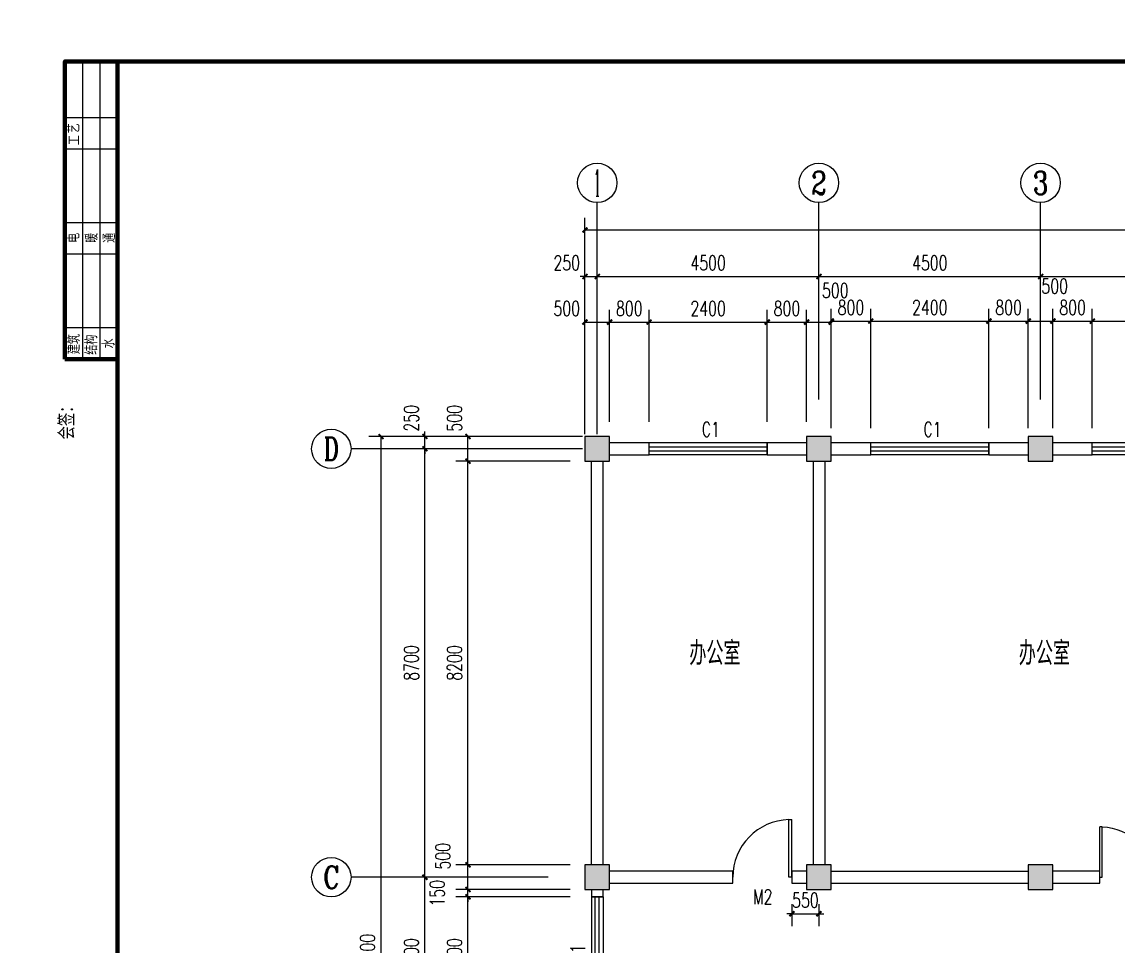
# Model space of a CAD drawing. Extents: x -1000 to 59722, y -1000 to 42165.
# Drawn here: x 0 to 22254, y 23397 to 42165 of the extents above; entities that cross this region are included whole.
import ezdxf
from ezdxf.enums import TextEntityAlignment as Align

# ---------------------------------------------------------------- set-up
doc = ezdxf.new("R2010")
doc.units = 0
doc.header["$LTSCALE"] = 10
doc.header["$MEASUREMENT"] = 0
for name, color, linetype in [('AXIS', 3, 'Continuous'), ('AXIS_TEXT', 7, 'Continuous'), ('COLUMN', 9, 'Continuous'), ('PUB_DIM', 3, 'Continuous'), ('PUB_TEXT', 7, 'Continuous'), ('STAIR', 2, 'Continuous'), ('WALL', 9, 'Continuous'), ('WINDOW', 4, 'Continuous'), ('WINDOW_TEXT', 7, 'Continuous'), ('加粗线', 5, 'Continuous'), ('图框', 7, 'Continuous'), ('标注', 7, 'Continuous'), ('细线', 7, 'Continuous')]:
    doc.layers.add(name, color=color, linetype=linetype)
doc.styles.add('_TCH_AXIS', font='COMPLEX', dxfattribs={"bigfont": 'GBCBIG'})
doc.styles.add('_TCH_DIM_T3', font='SIMPLEX', dxfattribs={"width": 0.705882, "bigfont": 'GBCBIG'})
doc.styles.add('_TCH_WINDOW', font='SIMPLEX', dxfattribs={"bigfont": 'GBCBIG'})
doc.styles.add('COMPLEX', font='COMPLEX')
doc.styles.get("Standard").update_dxf_attribs({"font": 'gbenor.shx', "bigfont": 'gbcbig.shx'})
doc.styles.add('ZI', font='', dxfattribs={"width": 0.7})
doc.styles.add('汉字', font='', dxfattribs={"width": 0.7})
doc.styles.get('ZI').set_extended_font_data('FangSong_GB2312')
doc.styles.get('汉字').set_extended_font_data('仿宋_GB2312')
doc.dimstyles.new('_TCH_ARCH&&100', dxfattribs={"dimtxt": 297.5, "dimasz": 100, "dimexe": 250, "dimexo": 300, "dimgap": 126.25, "dimtad": 1, "dimdec": 0, "dimzin": 0, "dimdsep": 46, "dimtxsty": '_TCH_DIM_T3', "dimblk": 'ARCHTICK', "dimcen": 0.09, "dimclrt": 7, "dimazin": 2, "dimtfac": 1, "dimtdec": 0, "dimtix": 1, "dimtmove": 2, "dimatfit": 3, "dimfxl": 1, "dimtolj": 1, "dimtzin": 0, "dimarcsym": 0})

# ---------------------------------------------------------------- blocks, each defined once
blk = doc.blocks.new('_ArchTick')
at = {"color": 0, "linetype": 'ByBlock', "const_width": 0.4}
blk.add_lwpolyline([(-0.5, -0.5), (0.5, 0.5)], dxfattribs=at)
blk = doc.blocks.new('*D24')
at = {"layer": 'Defpoints', "color": 0}
for p in [(15631, 24546), (16181, 24546), (16181, 24054)]:
    blk.add_point(p, dxfattribs=at)
at = {"layer": 'PUB_DIM', "color": 0, "lineweight": -2}
for p, q in [((15631, 24054), (15531, 24054)), ((15631, 24246), (15631, 23804)), ((15631, 24054), (16181, 24054)), ((16181, 24246), (16181, 23804)), ((16181, 24054), (16281, 24054))]:
    blk.add_line(p, q, dxfattribs=at)
at = {"layer": 'PUB_DIM', "color": 0, "lineweight": -2, "xscale": 100, "yscale": 100, "zscale": 100}
blk.add_blockref('_ArchTick', (15631, 24054), dxfattribs=at)
at = {"layer": 'PUB_DIM', "color": 0, "lineweight": -2, "xscale": 100, "yscale": 100, "zscale": 100, "rotation": 180}
blk.add_blockref('_ArchTick', (16181, 24054), dxfattribs=at)
at = {"layer": 'PUB_DIM', "color": 7, "insert": (15906, 24329), "char_height": 297.5, "attachment_point": 5, "style": '_TCH_DIM_T3'}
blk.add_mtext('\\A1;550', dxfattribs=at)
blk = doc.blocks.new('*D63')
at = {"layer": 'Defpoints', "color": 0}
for p in [(11681, 36996), (11431, 33496), (11681, 33496)]:
    blk.add_point(p, dxfattribs=at)
at = {"layer": 'PUB_DIM', "color": 0, "lineweight": -2}
for p, q in [((11431, 33796), (11431, 37246)), ((11681, 33796), (11681, 37246)), ((11431, 36996), (11331, 36996)), ((11431, 36996), (11681, 36996)), ((11681, 36996), (11781, 36996))]:
    blk.add_line(p, q, dxfattribs=at)
at = {"layer": 'PUB_DIM', "color": 0, "lineweight": -2, "xscale": 100, "yscale": 100, "zscale": 100}
blk.add_blockref('_ArchTick', (11431, 36996), dxfattribs=at)
at = {"layer": 'PUB_DIM', "color": 0, "lineweight": -2, "xscale": 100, "yscale": 100, "zscale": 100, "rotation": 180}
blk.add_blockref('_ArchTick', (11681, 36996), dxfattribs=at)
at = {"layer": 'PUB_DIM', "color": 7, "insert": (11061, 37271), "char_height": 297.5, "attachment_point": 5, "style": '_TCH_DIM_T3'}
blk.add_mtext('\\A1;250', dxfattribs=at)
blk = doc.blocks.new('*D65')
at = {"layer": 'Defpoints', "color": 0}
for p in [(47931, 37940), (11431, 33746), (47931, 33746)]:
    blk.add_point(p, dxfattribs=at)
at = {"layer": 'PUB_DIM', "color": 0, "lineweight": -2}
for p, q in [((11431, 34046), (11431, 38190)), ((47931, 34046), (47931, 38190)), ((11431, 37940), (47931, 37940))]:
    blk.add_line(p, q, dxfattribs=at)
at = {"layer": 'PUB_DIM', "color": 0, "lineweight": -2, "xscale": 100, "yscale": 100, "zscale": 100, "rotation": 180}
blk.add_blockref('_ArchTick', (11431, 37940), dxfattribs=at)
at = {"layer": 'PUB_DIM', "color": 0, "lineweight": -2, "xscale": 100, "yscale": 100, "zscale": 100}
blk.add_blockref('_ArchTick', (47931, 37940), dxfattribs=at)
at = {"layer": 'PUB_DIM', "color": 7, "insert": (30585, 38277), "char_height": 297.5, "attachment_point": 5, "style": '_TCH_DIM_T3'}
blk.add_mtext('\\A1;36500', dxfattribs=at)
blk = doc.blocks.new('*D66')
at = {"layer": 'Defpoints', "color": 0}
for p in [(17231, 36090), (16431, 33616), (17231, 33616)]:
    blk.add_point(p, dxfattribs=at)
at = {"layer": 'PUB_DIM', "color": 0, "lineweight": -2}
for p, q in [((16431, 33916), (16431, 36340)), ((17231, 33916), (17231, 36340)), ((16431, 36090), (17231, 36090))]:
    blk.add_line(p, q, dxfattribs=at)
at = {"layer": 'PUB_DIM', "color": 0, "lineweight": -2, "xscale": 100, "yscale": 100, "zscale": 100, "rotation": 180}
blk.add_blockref('_ArchTick', (16431, 36090), dxfattribs=at)
at = {"layer": 'PUB_DIM', "color": 0, "lineweight": -2, "xscale": 100, "yscale": 100, "zscale": 100}
blk.add_blockref('_ArchTick', (17231, 36090), dxfattribs=at)
at = {"layer": 'PUB_DIM', "color": 7, "insert": (16831, 36365), "char_height": 297.5, "attachment_point": 5, "style": '_TCH_DIM_T3'}
blk.add_mtext('\\A1;800', dxfattribs=at)
blk = doc.blocks.new('*D67')
at = {"layer": 'Defpoints', "color": 0}
for p in [(19631, 36090), (17231, 33616), (19631, 33616)]:
    blk.add_point(p, dxfattribs=at)
at = {"layer": 'PUB_DIM', "color": 0, "lineweight": -2}
for p, q in [((17231, 33916), (17231, 36340)), ((19631, 33916), (19631, 36340)), ((17231, 36090), (19631, 36090))]:
    blk.add_line(p, q, dxfattribs=at)
at = {"layer": 'PUB_DIM', "color": 0, "lineweight": -2, "xscale": 100, "yscale": 100, "zscale": 100, "rotation": 180}
blk.add_blockref('_ArchTick', (17231, 36090), dxfattribs=at)
at = {"layer": 'PUB_DIM', "color": 0, "lineweight": -2, "xscale": 100, "yscale": 100, "zscale": 100}
blk.add_blockref('_ArchTick', (19631, 36090), dxfattribs=at)
at = {"layer": 'PUB_DIM', "color": 7, "insert": (18431, 36365), "char_height": 297.5, "attachment_point": 5, "style": '_TCH_DIM_T3'}
blk.add_mtext('\\A1;2400', dxfattribs=at)
blk = doc.blocks.new('*D68')
at = {"layer": 'Defpoints', "color": 0}
for p in [(20431, 36090), (19631, 33616), (20431, 33616)]:
    blk.add_point(p, dxfattribs=at)
at = {"layer": 'PUB_DIM', "color": 0, "lineweight": -2}
for p, q in [((19631, 33916), (19631, 36340)), ((20431, 33916), (20431, 36340)), ((19631, 36090), (20431, 36090))]:
    blk.add_line(p, q, dxfattribs=at)
at = {"layer": 'PUB_DIM', "color": 0, "lineweight": -2, "xscale": 100, "yscale": 100, "zscale": 100, "rotation": 180}
blk.add_blockref('_ArchTick', (19631, 36090), dxfattribs=at)
at = {"layer": 'PUB_DIM', "color": 0, "lineweight": -2, "xscale": 100, "yscale": 100, "zscale": 100}
blk.add_blockref('_ArchTick', (20431, 36090), dxfattribs=at)
at = {"layer": 'PUB_DIM', "color": 7, "insert": (20031, 36365), "char_height": 297.5, "attachment_point": 5, "style": '_TCH_DIM_T3'}
blk.add_mtext('\\A1;800', dxfattribs=at)
blk = doc.blocks.new('*D69')
at = {"layer": 'Defpoints', "color": 0}
for p in [(20931, 36090), (20431, 33616), (20931, 33616)]:
    blk.add_point(p, dxfattribs=at)
at = {"layer": 'PUB_DIM', "color": 0, "lineweight": -2}
for p, q in [((20431, 33916), (20431, 36340)), ((20931, 33916), (20931, 36340)), ((20431, 36090), (20931, 36090))]:
    blk.add_line(p, q, dxfattribs=at)
at = {"layer": 'PUB_DIM', "color": 0, "lineweight": -2, "xscale": 100, "yscale": 100, "zscale": 100, "rotation": 180}
blk.add_blockref('_ArchTick', (20431, 36090), dxfattribs=at)
at = {"layer": 'PUB_DIM', "color": 0, "lineweight": -2, "xscale": 100, "yscale": 100, "zscale": 100}
blk.add_blockref('_ArchTick', (20931, 36090), dxfattribs=at)
at = {"layer": 'PUB_DIM', "color": 7, "insert": (20968, 36800), "char_height": 297.5, "attachment_point": 5, "style": '_TCH_DIM_T3'}
blk.add_mtext('\\A1;500', dxfattribs=at)
blk = doc.blocks.new('*D70')
at = {"layer": 'Defpoints', "color": 0}
for p in [(21731, 36090), (20931, 33616), (21731, 33616)]:
    blk.add_point(p, dxfattribs=at)
at = {"layer": 'PUB_DIM', "color": 0, "lineweight": -2}
for p, q in [((20931, 33916), (20931, 36340)), ((21731, 33916), (21731, 36340)), ((20931, 36090), (21731, 36090))]:
    blk.add_line(p, q, dxfattribs=at)
at = {"layer": 'PUB_DIM', "color": 0, "lineweight": -2, "xscale": 100, "yscale": 100, "zscale": 100, "rotation": 180}
blk.add_blockref('_ArchTick', (20931, 36090), dxfattribs=at)
at = {"layer": 'PUB_DIM', "color": 0, "lineweight": -2, "xscale": 100, "yscale": 100, "zscale": 100}
blk.add_blockref('_ArchTick', (21731, 36090), dxfattribs=at)
at = {"layer": 'PUB_DIM', "color": 7, "insert": (21331, 36365), "char_height": 297.5, "attachment_point": 5, "style": '_TCH_DIM_T3'}
blk.add_mtext('\\A1;800', dxfattribs=at)
blk = doc.blocks.new('*D71')
at = {"layer": 'Defpoints', "color": 0}
for p in [(24131, 36090), (21731, 33616), (24131, 33616)]:
    blk.add_point(p, dxfattribs=at)
at = {"layer": 'PUB_DIM', "color": 0, "lineweight": -2}
for p, q in [((21731, 33916), (21731, 36340)), ((24131, 33916), (24131, 36340)), ((21731, 36090), (24131, 36090))]:
    blk.add_line(p, q, dxfattribs=at)
at = {"layer": 'PUB_DIM', "color": 0, "lineweight": -2, "xscale": 100, "yscale": 100, "zscale": 100, "rotation": 180}
blk.add_blockref('_ArchTick', (21731, 36090), dxfattribs=at)
at = {"layer": 'PUB_DIM', "color": 0, "lineweight": -2, "xscale": 100, "yscale": 100, "zscale": 100}
blk.add_blockref('_ArchTick', (24131, 36090), dxfattribs=at)
at = {"layer": 'PUB_DIM', "color": 7, "insert": (22931, 36365), "char_height": 297.5, "attachment_point": 5, "style": '_TCH_DIM_T3'}
blk.add_mtext('\\A1;2400', dxfattribs=at)
blk = doc.blocks.new('*D94')
at = {"layer": 'Defpoints', "color": 0}
for p in [(11931, 36070), (11431, 33746), (11931, 33746)]:
    blk.add_point(p, dxfattribs=at)
at = {"layer": 'PUB_DIM', "color": 0, "lineweight": -2}
for p, q in [((11431, 34046), (11431, 36320)), ((11931, 34046), (11931, 36320)), ((11431, 36070), (11931, 36070))]:
    blk.add_line(p, q, dxfattribs=at)
at = {"layer": 'PUB_DIM', "color": 0, "lineweight": -2, "xscale": 100, "yscale": 100, "zscale": 100, "rotation": 180}
blk.add_blockref('_ArchTick', (11431, 36070), dxfattribs=at)
at = {"layer": 'PUB_DIM', "color": 0, "lineweight": -2, "xscale": 100, "yscale": 100, "zscale": 100}
blk.add_blockref('_ArchTick', (11931, 36070), dxfattribs=at)
at = {"layer": 'PUB_DIM', "color": 7, "insert": (11061, 36345), "char_height": 297.5, "attachment_point": 5, "style": '_TCH_DIM_T3'}
blk.add_mtext('\\A1;500', dxfattribs=at)
blk = doc.blocks.new('*D95')
at = {"layer": 'Defpoints', "color": 0}
for p in [(12731, 36070), (11931, 33746), (12731, 33746)]:
    blk.add_point(p, dxfattribs=at)
at = {"layer": 'PUB_DIM', "color": 0, "lineweight": -2}
for p, q in [((11931, 34046), (11931, 36320)), ((12731, 34046), (12731, 36320)), ((11931, 36070), (12731, 36070))]:
    blk.add_line(p, q, dxfattribs=at)
at = {"layer": 'PUB_DIM', "color": 0, "lineweight": -2, "xscale": 100, "yscale": 100, "zscale": 100, "rotation": 180}
blk.add_blockref('_ArchTick', (11931, 36070), dxfattribs=at)
at = {"layer": 'PUB_DIM', "color": 0, "lineweight": -2, "xscale": 100, "yscale": 100, "zscale": 100}
blk.add_blockref('_ArchTick', (12731, 36070), dxfattribs=at)
at = {"layer": 'PUB_DIM', "color": 7, "insert": (12331, 36345), "char_height": 297.5, "attachment_point": 5, "style": '_TCH_DIM_T3'}
blk.add_mtext('\\A1;800', dxfattribs=at)
blk = doc.blocks.new('*D96')
at = {"layer": 'Defpoints', "color": 0}
for p in [(15131, 36070), (12731, 33746), (15131, 33746)]:
    blk.add_point(p, dxfattribs=at)
at = {"layer": 'PUB_DIM', "color": 0, "lineweight": -2}
for p, q in [((12731, 34046), (12731, 36320)), ((15131, 34046), (15131, 36320)), ((12731, 36070), (15131, 36070))]:
    blk.add_line(p, q, dxfattribs=at)
at = {"layer": 'PUB_DIM', "color": 0, "lineweight": -2, "xscale": 100, "yscale": 100, "zscale": 100, "rotation": 180}
blk.add_blockref('_ArchTick', (12731, 36070), dxfattribs=at)
at = {"layer": 'PUB_DIM', "color": 0, "lineweight": -2, "xscale": 100, "yscale": 100, "zscale": 100}
blk.add_blockref('_ArchTick', (15131, 36070), dxfattribs=at)
at = {"layer": 'PUB_DIM', "color": 7, "insert": (13931, 36345), "char_height": 297.5, "attachment_point": 5, "style": '_TCH_DIM_T3'}
blk.add_mtext('\\A1;2400', dxfattribs=at)
blk = doc.blocks.new('*D97')
at = {"layer": 'Defpoints', "color": 0}
for p in [(15931, 36070), (15131, 33746), (15931, 33746)]:
    blk.add_point(p, dxfattribs=at)
at = {"layer": 'PUB_DIM', "color": 0, "lineweight": -2}
for p, q in [((15131, 34046), (15131, 36320)), ((15931, 34046), (15931, 36320)), ((15131, 36070), (15931, 36070))]:
    blk.add_line(p, q, dxfattribs=at)
at = {"layer": 'PUB_DIM', "color": 0, "lineweight": -2, "xscale": 100, "yscale": 100, "zscale": 100, "rotation": 180}
blk.add_blockref('_ArchTick', (15131, 36070), dxfattribs=at)
at = {"layer": 'PUB_DIM', "color": 0, "lineweight": -2, "xscale": 100, "yscale": 100, "zscale": 100}
blk.add_blockref('_ArchTick', (15931, 36070), dxfattribs=at)
at = {"layer": 'PUB_DIM', "color": 7, "insert": (15531, 36345), "char_height": 297.5, "attachment_point": 5, "style": '_TCH_DIM_T3'}
blk.add_mtext('\\A1;800', dxfattribs=at)
blk = doc.blocks.new('*D98')
at = {"layer": 'Defpoints', "color": 0}
for p in [(16431, 36070), (15931, 33746), (16431, 33746)]:
    blk.add_point(p, dxfattribs=at)
at = {"layer": 'PUB_DIM', "color": 0, "lineweight": -2}
for p, q in [((15931, 34046), (15931, 36320)), ((16431, 34046), (16431, 36320)), ((15931, 36070), (16431, 36070))]:
    blk.add_line(p, q, dxfattribs=at)
at = {"layer": 'PUB_DIM', "color": 0, "lineweight": -2, "xscale": 100, "yscale": 100, "zscale": 100, "rotation": 180}
blk.add_blockref('_ArchTick', (15931, 36070), dxfattribs=at)
at = {"layer": 'PUB_DIM', "color": 0, "lineweight": -2, "xscale": 100, "yscale": 100, "zscale": 100}
blk.add_blockref('_ArchTick', (16431, 36070), dxfattribs=at)
at = {"layer": 'PUB_DIM', "color": 7, "insert": (16512, 36712), "char_height": 297.5, "attachment_point": 5, "style": '_TCH_DIM_T3'}
blk.add_mtext('\\A1;500', dxfattribs=at)
blk = doc.blocks.new('*D109')
at = {"layer": 'Defpoints', "color": 0}
for p in [(8181, 33746), (11681, 33746), (11681, 33496)]:
    blk.add_point(p, dxfattribs=at)
at = {"layer": 'PUB_DIM', "color": 0, "lineweight": -2}
for p, q in [((8181, 33746), (8181, 33846)), ((11381, 33746), (7931, 33746)), ((8181, 33496), (8181, 33746)), ((11381, 33496), (7931, 33496)), ((8181, 33496), (8181, 33396))]:
    blk.add_line(p, q, dxfattribs=at)
at = {"layer": 'PUB_DIM', "color": 0, "lineweight": -2, "xscale": 100, "yscale": 100, "zscale": 100}
for p, rotation in [((8181, 33746), 270), ((8181, 33496), 90)]:
    blk.add_blockref('_ArchTick', p, dxfattribs=dict(at, rotation=rotation))
at = {"layer": 'PUB_DIM', "color": 7, "insert": (7906, 34116), "char_height": 297.5, "attachment_point": 5, "rotation": 90, "style": '_TCH_DIM_T3'}
blk.add_mtext('\\A1;250', dxfattribs=at)
blk = doc.blocks.new('*D111')
at = {"layer": 'Defpoints', "color": 0}
for p in [(7292, 33746), (11431, 33746), (11431, 12646)]:
    blk.add_point(p, dxfattribs=at)
at = {"layer": 'PUB_DIM', "color": 0, "lineweight": -2}
for p, q in [((11131, 33746), (7042, 33746)), ((7292, 12646), (7292, 33746)), ((11131, 12646), (7042, 12646))]:
    blk.add_line(p, q, dxfattribs=at)
at = {"layer": 'PUB_DIM', "color": 0, "lineweight": -2, "xscale": 100, "yscale": 100, "zscale": 100}
for p, rotation in [((7292, 33746), 90), ((7292, 12646), 270)]:
    blk.add_blockref('_ArchTick', p, dxfattribs=dict(at, rotation=rotation))
at = {"layer": 'PUB_DIM', "color": 7, "insert": (7017, 23196), "char_height": 297.5, "attachment_point": 5, "rotation": 90, "style": '_TCH_DIM_T3'}
blk.add_mtext('\\A1;21100', dxfattribs=at)
blk = doc.blocks.new('*D112')
at = {"layer": 'Defpoints', "color": 0}
for p in [(9056, 33746), (11431, 33746), (11431, 33246)]:
    blk.add_point(p, dxfattribs=at)
at = {"layer": 'PUB_DIM', "color": 0, "lineweight": -2}
for p, q in [((11131, 33746), (8806, 33746)), ((9056, 33246), (9056, 33746)), ((11131, 33246), (8806, 33246))]:
    blk.add_line(p, q, dxfattribs=at)
at = {"layer": 'PUB_DIM', "color": 0, "lineweight": -2, "xscale": 100, "yscale": 100, "zscale": 100}
for p, rotation in [((9056, 33746), 90), ((9056, 33246), 270)]:
    blk.add_blockref('_ArchTick', p, dxfattribs=dict(at, rotation=rotation))
at = {"layer": 'PUB_DIM', "color": 7, "insert": (8781, 34116), "char_height": 297.5, "attachment_point": 5, "rotation": 90, "style": '_TCH_DIM_T3'}
blk.add_mtext('\\A1;500', dxfattribs=at)
blk = doc.blocks.new('*D113')
at = {"layer": 'Defpoints', "color": 0}
for p in [(9056, 33246), (11431, 33246), (11431, 25046)]:
    blk.add_point(p, dxfattribs=at)
at = {"layer": 'PUB_DIM', "color": 0, "lineweight": -2}
for p, q in [((11131, 33246), (8806, 33246)), ((9056, 25046), (9056, 33246)), ((11131, 25046), (8806, 25046))]:
    blk.add_line(p, q, dxfattribs=at)
at = {"layer": 'PUB_DIM', "color": 0, "lineweight": -2, "xscale": 100, "yscale": 100, "zscale": 100}
for p, rotation in [((9056, 33246), 90), ((9056, 25046), 270)]:
    blk.add_blockref('_ArchTick', p, dxfattribs=dict(at, rotation=rotation))
at = {"layer": 'PUB_DIM', "color": 7, "insert": (8781, 29146), "char_height": 297.5, "attachment_point": 5, "rotation": 90, "style": '_TCH_DIM_T3'}
blk.add_mtext('\\A1;8200', dxfattribs=at)
blk = doc.blocks.new('*D114')
at = {"layer": 'Defpoints', "color": 0}
for p in [(9056, 25046), (11431, 25046), (11431, 24546)]:
    blk.add_point(p, dxfattribs=at)
at = {"layer": 'PUB_DIM', "color": 0, "lineweight": -2}
for p, q in [((11131, 25046), (8806, 25046)), ((9056, 24546), (9056, 25046)), ((11131, 24546), (8806, 24546))]:
    blk.add_line(p, q, dxfattribs=at)
at = {"layer": 'PUB_DIM', "color": 0, "lineweight": -2, "xscale": 100, "yscale": 100, "zscale": 100}
for p, rotation in [((9056, 25046), 90), ((9056, 24546), 270)]:
    blk.add_blockref('_ArchTick', p, dxfattribs=dict(at, rotation=rotation))
at = {"layer": 'PUB_DIM', "color": 7, "insert": (8547, 25222), "char_height": 297.5, "attachment_point": 5, "rotation": 90, "style": '_TCH_DIM_T3'}
blk.add_mtext('\\A1;500', dxfattribs=at)
blk = doc.blocks.new('*D115')
at = {"layer": 'Defpoints', "color": 0}
for p in [(9056, 24546), (11431, 24546), (11431, 24396)]:
    blk.add_point(p, dxfattribs=at)
at = {"layer": 'PUB_DIM', "color": 0, "lineweight": -2}
for p, q in [((11131, 24546), (8806, 24546)), ((9056, 24546), (9056, 24646)), ((9056, 24396), (9056, 24546)), ((11131, 24396), (8806, 24396)), ((9056, 24396), (9056, 24296))]:
    blk.add_line(p, q, dxfattribs=at)
at = {"layer": 'PUB_DIM', "color": 0, "lineweight": -2, "xscale": 100, "yscale": 100, "zscale": 100}
for p, rotation in [((9056, 24546), 270), ((9056, 24396), 90)]:
    blk.add_blockref('_ArchTick', p, dxfattribs=dict(at, rotation=rotation))
at = {"layer": 'PUB_DIM', "color": 7, "insert": (8431, 24471), "char_height": 297.5, "attachment_point": 5, "rotation": 90, "style": '_TCH_DIM_T3'}
blk.add_mtext('\\A1;150', dxfattribs=at)
blk = doc.blocks.new('*D116')
at = {"layer": 'Defpoints', "color": 0}
for p in [(9056, 24396), (11431, 24396), (11431, 21996)]:
    blk.add_point(p, dxfattribs=at)
at = {"layer": 'PUB_DIM', "color": 0, "lineweight": -2}
for p, q in [((11131, 24396), (8806, 24396)), ((9056, 21996), (9056, 24396)), ((11131, 21996), (8806, 21996))]:
    blk.add_line(p, q, dxfattribs=at)
at = {"layer": 'PUB_DIM', "color": 0, "lineweight": -2, "xscale": 100, "yscale": 100, "zscale": 100}
for p, rotation in [((9056, 24396), 90), ((9056, 21996), 270)]:
    blk.add_blockref('_ArchTick', p, dxfattribs=dict(at, rotation=rotation))
at = {"layer": 'PUB_DIM', "color": 7, "insert": (8781, 23196), "char_height": 297.5, "attachment_point": 5, "rotation": 90, "style": '_TCH_DIM_T3'}
blk.add_mtext('\\A1;2400', dxfattribs=at)
blk = doc.blocks.new('*D124')
at = {"layer": 'AXIS', "color": 0, "lineweight": -2}
for p, q in [((10381, 24796), (7931, 24796)), ((8181, 21596), (8181, 24796)), ((10381, 21596), (7931, 21596))]:
    blk.add_line(p, q, dxfattribs=at)
at = {"layer": 'Defpoints', "color": 0}
for p in [(8181, 24796), (10681, 24796), (10681, 21596)]:
    blk.add_point(p, dxfattribs=at)
at = {"layer": 'AXIS', "color": 0, "lineweight": -2, "xscale": 100, "yscale": 100, "zscale": 100}
for p, rotation in [((8181, 24796), 90), ((8181, 21596), 270)]:
    blk.add_blockref('_ArchTick', p, dxfattribs=dict(at, rotation=rotation))
at = {"layer": 'AXIS', "color": 7, "insert": (7906, 23196), "char_height": 297.5, "attachment_point": 5, "rotation": 90, "style": '_TCH_DIM_T3'}
blk.add_mtext('\\A1;3200', dxfattribs=at)
blk = doc.blocks.new('*D125')
at = {"layer": 'AXIS', "color": 0, "lineweight": -2}
for p, q in [((10381, 33496), (7931, 33496)), ((8181, 24796), (8181, 33496)), ((10381, 24796), (7931, 24796))]:
    blk.add_line(p, q, dxfattribs=at)
at = {"layer": 'Defpoints', "color": 0}
for p in [(8181, 33496), (10681, 33496), (10681, 24796)]:
    blk.add_point(p, dxfattribs=at)
at = {"layer": 'AXIS', "color": 0, "lineweight": -2, "xscale": 100, "yscale": 100, "zscale": 100}
for p, rotation in [((8181, 33496), 90), ((8181, 24796), 270)]:
    blk.add_blockref('_ArchTick', p, dxfattribs=dict(at, rotation=rotation))
at = {"layer": 'AXIS', "color": 7, "insert": (7906, 29146), "char_height": 297.5, "attachment_point": 5, "rotation": 90, "style": '_TCH_DIM_T3'}
blk.add_mtext('\\A1;8700', dxfattribs=at)
blk = doc.blocks.new('*D126')
at = {"layer": 'AXIS', "color": 0, "lineweight": -2}
for p, q in [((11681, 34796), (11681, 37246)), ((16181, 34796), (16181, 37246)), ((11681, 36996), (16181, 36996))]:
    blk.add_line(p, q, dxfattribs=at)
at = {"layer": 'Defpoints', "color": 0}
for p in [(16181, 36996), (11681, 34496), (16181, 34496)]:
    blk.add_point(p, dxfattribs=at)
at = {"layer": 'AXIS', "color": 0, "lineweight": -2, "xscale": 100, "yscale": 100, "zscale": 100, "rotation": 180}
blk.add_blockref('_ArchTick', (11681, 36996), dxfattribs=at)
at = {"layer": 'AXIS', "color": 0, "lineweight": -2, "xscale": 100, "yscale": 100, "zscale": 100}
blk.add_blockref('_ArchTick', (16181, 36996), dxfattribs=at)
at = {"layer": 'AXIS', "color": 7, "insert": (13931, 37271), "char_height": 297.5, "attachment_point": 5, "style": '_TCH_DIM_T3'}
blk.add_mtext('\\A1;4500', dxfattribs=at)
blk = doc.blocks.new('*D127')
at = {"layer": 'AXIS', "color": 0, "lineweight": -2}
for p, q in [((16181, 34796), (16181, 37246)), ((20681, 34796), (20681, 37246)), ((16181, 36996), (20681, 36996))]:
    blk.add_line(p, q, dxfattribs=at)
at = {"layer": 'Defpoints', "color": 0}
for p in [(20681, 36996), (16181, 34496), (20681, 34496)]:
    blk.add_point(p, dxfattribs=at)
at = {"layer": 'AXIS', "color": 0, "lineweight": -2, "xscale": 100, "yscale": 100, "zscale": 100, "rotation": 180}
blk.add_blockref('_ArchTick', (16181, 36996), dxfattribs=at)
at = {"layer": 'AXIS', "color": 0, "lineweight": -2, "xscale": 100, "yscale": 100, "zscale": 100}
blk.add_blockref('_ArchTick', (20681, 36996), dxfattribs=at)
at = {"layer": 'AXIS', "color": 7, "insert": (18431, 37271), "char_height": 297.5, "attachment_point": 5, "style": '_TCH_DIM_T3'}
blk.add_mtext('\\A1;4500', dxfattribs=at)
blk = doc.blocks.new('*D128')
at = {"layer": 'AXIS', "color": 0, "lineweight": -2}
for p, q in [((20681, 34796), (20681, 37246)), ((25181, 34796), (25181, 37246)), ((20681, 36996), (25181, 36996))]:
    blk.add_line(p, q, dxfattribs=at)
at = {"layer": 'Defpoints', "color": 0}
for p in [(25181, 36996), (20681, 34496), (25181, 34496)]:
    blk.add_point(p, dxfattribs=at)
at = {"layer": 'AXIS', "color": 0, "lineweight": -2, "xscale": 100, "yscale": 100, "zscale": 100, "rotation": 180}
blk.add_blockref('_ArchTick', (20681, 36996), dxfattribs=at)
at = {"layer": 'AXIS', "color": 0, "lineweight": -2, "xscale": 100, "yscale": 100, "zscale": 100}
blk.add_blockref('_ArchTick', (25181, 36996), dxfattribs=at)
at = {"layer": 'AXIS', "color": 7, "insert": (22931, 37271), "char_height": 297.5, "attachment_point": 5, "style": '_TCH_DIM_T3'}
blk.add_mtext('\\A1;4500', dxfattribs=at)
blk = doc.blocks.new('_AXISO')
blk.add_circle((0, 0), 0.5)
at = {"layer": 'AXIS_TEXT', "style": 'COMPLEX', "width": 1.041667}
blk.add_attdef('A', text='', height=0.56, dxfattribs=at).set_placement((-0.25, -0.28), (0.25, -0.28), align=Align.FIT)
blk = doc.blocks.new('_FZHK')
blk.add_lwpolyline([(-0.5, -0.5), (0.5, -0.5), (0.5, 0.5), (-0.5, 0.5)], close=True)
blk = doc.blocks.new('$TCHSYS$WIN2D')
for p, q in [((-0.5, 0.5), (-0.5, -0.5)), ((0.5, 0.5), (0.5, -0.5)), ((0.5, 0.1667), (-0.5, 0.1667)), ((0.5, -0.1667), (-0.5, -0.1667))]:
    blk.add_line(p, q)
at = {"layer": 'STAIR'}
for p, q in [((-0.5, 0.5), (0.5, 0.5)), ((-0.5, -0.5), (0.5, -0.5))]:
    blk.add_line(p, q, dxfattribs=at)
blk = doc.blocks.new('$DorLib2D$00000002')
for p, q in [((-0.5, 0), (-0.5, 0.4875)), ((-0.475, 0.4875), (-0.5, 0.4875)), ((-0.475, 0), (-0.475, 0.4875)), ((0.475, 0), (0.475, 0.4875)), ((0.475, 0.4875), (0.5, 0.4875)), ((0.5, 0), (0.5, 0.4875)), ((-0.5, 0), (-0.475, 0)), ((0.5, 0), (0.475, 0))]:
    blk.add_line(p, q)
at = {"lineweight": 13}
for centre, start, end in [((-0.4875, 0), 0, 88.53072), ((0.4875, 0), 91.46928, 180)]:
    blk.add_arc(centre, 0.4875, start, end, dxfattribs=at)
blk = doc.blocks.new('$DorLib2D$00000001')
for p, q in [((0.45, 0.975), (0.5, 0.975)), ((0.45, 0), (0.45, 0.975)), ((0.5, 0), (0.5, 0.975)), ((0.5, 0), (0.45, 0))]:
    blk.add_line(p, q)
at = {"lineweight": 13}
blk.add_arc((0.475, 0), 0.975, 91.4693, 180, dxfattribs=at)
blk = doc.blocks.new('字体')
at = {"layer": '细线', "style": '汉字', "width": 0.7}
for s, p in [('艺', (3.9, -20.56)), ('工', (4.06, -23.91)), ('电', (3.92, -51.83)), ('暖', (9.05, -51.83)), ('通', (14.05, -51.83)), ('建筑', (4.01, -83.61)), ('结构', (8.92, -83.78)), ('水', (13.86, -81.98))]:
    blk.add_text(s, height=3, rotation=90, dxfattribs=at).set_placement(p)
blk = doc.blocks.new('毕业设计图框-土木')
at = {"layer": '加粗线'}
blk.add_line((22.4, 585.76), (22.4, 500.76), dxfattribs=at)
at = {"layer": '加粗线', "linetype": 'Continuous', "lineweight": 100}
blk.add_lwpolyline([(22.4, 500.76), (37.4, 500.76), (37.4, 585.76), (22.4, 585.76)], close=True, dxfattribs=at)
at = {"layer": '加粗线', "linetype": 'Continuous', "lineweight": 200}
blk.add_lwpolyline([(37.4, 585.76), (837.4, 585.76), (837.4, 15.76), (37.4, 15.76)], close=True, dxfattribs=at)
at = {"layer": '图框'}
for p, q in [((27.4, 585.76), (27.4, 500.76)), ((32.4, 585.76), (32.4, 500.76)), ((22.4, 569.76), (37.4, 569.76)), ((22.4, 560.76), (37.4, 560.76)), ((22.4, 539.76), (37.4, 539.76)), ((22.4, 530.76), (37.4, 530.76)), ((22.4, 509.76), (37.4, 509.76))]:
    blk.add_line(p, q, dxfattribs=at)
at = {"layer": '细线'}
blk.add_blockref('字体', (22.4, 585.76), dxfattribs=at)
at = {"layer": '图框', "insert": (20.78, 477.79), "char_height": 4, "width": 15.0388, "attachment_point": 1, "rotation": 90, "style": 'ZI'}
blk.add_mtext('{\\fￋￎￌ￥|b0|i0|c134|p2;会签：}', dxfattribs=at)

msp = doc.modelspace()

# ---------------------------------------------------------------- hatches: boundary and pattern name
h = msp.add_hatch(color=256)
h.paths.add_polyline_path([(11681, 33245.7), (11931, 33245.7), (11931, 33495.7), (11681, 33495.7)])
h.paths.add_polyline_path([(11931, 33495.7), (11931, 33745.7), (11681, 33745.7), (11681, 33495.7)])
h.paths.add_polyline_path([(11681, 33495.7), (11681, 33745.7), (11431, 33745.7), (11431, 33495.7)])
h.paths.add_polyline_path([(11681, 33495.7), (11431, 33495.7), (11431, 33245.7), (11681, 33245.7)])
h.paths.add_polyline_path([(16181, 33745.7), (15931, 33745.7), (15931, 33495.7), (16181, 33495.7)])
h.paths.add_polyline_path([(16431, 33495.7), (16431, 33745.7), (16181, 33745.7), (16181, 33495.7)])
h.paths.add_polyline_path([(16181, 33245.7), (16431, 33245.7), (16431, 33495.7), (16181, 33495.7)])
h.paths.add_polyline_path([(16181, 33245.7), (16181, 33495.7), (15931, 33495.7), (15931, 33245.7)])
h = msp.add_hatch(color=256)
h.paths.add_polyline_path([(20681, 33495.7), (20681, 33745.7), (20431, 33745.7), (20431, 33495.7)])
h.paths.add_polyline_path([(20931, 33495.7), (20931, 33745.7), (20681, 33745.7), (20681, 33495.7)])
h.paths.add_polyline_path([(20681, 33495.7), (20681, 33245.7), (20931, 33245.7), (20931, 33495.7)])
h.paths.add_polyline_path([(20431, 33495.7), (20431, 33245.7), (20681, 33245.7), (20681, 33495.7)])
h = msp.add_hatch(color=256)
h.paths.add_polyline_path([(11681, 25045.7), (11431, 25045.7), (11431, 24795.7), (11681, 24795.7)])
h.paths.add_polyline_path([(11931, 25045.7), (11681, 25045.7), (11681, 24795.7), (11931, 24795.7)])
h.paths.add_polyline_path([(11931, 24795.7), (11681, 24795.7), (11681, 24545.7), (11931, 24545.7)])
h.paths.add_polyline_path([(11681, 24795.7), (11431, 24795.7), (11431, 24545.7), (11681, 24545.7)])
h = msp.add_hatch(color=256)
h.paths.add_polyline_path([(16181, 25045.7), (15931, 25045.7), (15931, 24795.7), (16181, 24795.7)])
h.paths.add_polyline_path([(16431, 25045.7), (16181, 25045.7), (16181, 24795.7), (16431, 24795.7)])
h.paths.add_polyline_path([(16431, 24795.7), (16181, 24795.7), (16181, 24545.7), (16431, 24545.7)])
h.paths.add_polyline_path([(16181, 24795.7), (15931, 24795.7), (15931, 24545.7), (16181, 24545.7)])
h = msp.add_hatch(color=256)
h.paths.add_polyline_path([(20681, 25045.7), (20431, 25045.7), (20431, 24795.7), (20681, 24795.7)])
h.paths.add_polyline_path([(20931, 25045.7), (20681, 25045.7), (20681, 24795.7), (20931, 24795.7)])
h.paths.add_polyline_path([(20931, 24795.7), (20681, 24795.7), (20681, 24545.7), (20931, 24545.7)])
h.paths.add_polyline_path([(20681, 24795.7), (20431, 24795.7), (20431, 24545.7), (20681, 24545.7)])

# ---------------------------------------------------------------- linework, layer by layer
at = {"layer": 'AXIS'}
for p, q in [((11681, 34495.7), (11681, 38495.7)), ((16181, 34495.7), (16181, 38495.7)), ((20681, 34495.7), (20681, 38495.7)), ((10681, 33495.7), (6681, 33495.7)), ((10681, 24795.7), (6681, 24795.7))]:
    msp.add_line(p, q, dxfattribs=at)
at = {"layer": 'WALL'}
for p, q in [((12731, 33615.7), (11931, 33615.7)), ((12731, 33375.7), (12731, 33615.7)), ((15931, 33615.7), (15131, 33615.7)), ((15131, 33615.7), (15131, 33375.7)), ((17231, 33615.7), (16431, 33615.7)), ((17231, 33375.7), (17231, 33615.7)), ((20431, 33615.7), (19631, 33615.7)), ((19631, 33615.7), (19631, 33375.7)), ((21731, 33615.7), (20931, 33615.7)), ((21731, 33375.7), (21731, 33615.7)), ((11561, 25045.7), (11561, 33245.7)), ((11801, 25045.7), (11801, 33245.7)), ((11931, 33375.7), (12731, 33375.7)), ((15131, 33375.7), (15931, 33375.7)), ((16061, 33245.7), (16061, 25045.7)), ((16301, 33245.7), (16301, 25045.7)), ((16431, 33375.7), (17231, 33375.7)), ((19631, 33375.7), (20431, 33375.7)), ((20931, 33375.7), (21731, 33375.7)), ((14431, 24915.7), (11931, 24915.7)), ((14431, 24675.7), (14431, 24915.7)), ((15931, 24915.7), (15631, 24915.7)), ((15631, 24915.7), (15631, 24675.7)), ((16431, 24915.7), (20431, 24915.7)), ((21881, 24915.7), (20931, 24915.7)), ((21881, 24675.7), (21881, 24915.7)), ((11561, 24545.7), (11561, 24395.7)), ((11801, 24395.7), (11801, 24545.7)), ((11931, 24675.7), (14431, 24675.7)), ((15631, 24675.7), (15931, 24675.7)), ((16431, 24675.7), (20431, 24675.7)), ((20931, 24675.7), (21881, 24675.7)), ((11561, 24395.7), (11801, 24395.7))]:
    msp.add_line(p, q, dxfattribs=at)

# ---------------------------------------------------------------- block references
at = {"xscale": 71.11999999999534, "yscale": 71.11999999999534, "zscale": 71.11999999999999}
msp.add_blockref('毕业设计图框-土木', (-721.6, -295), dxfattribs=at)
at = {"layer": 'AXIS'}
ref = msp.add_blockref('_AXISO', (11681, 38895.7), dxfattribs=dict(at, xscale=800, yscale=800, zscale=800))
ref.add_attrib('A', '1', dxfattribs={"layer": 'AXIS_TEXT', "height": 544.8, "style": '_TCH_AXIS', "width": 0.555556}).set_placement((11616.1, 38623.3), (11745.8, 38623.3), align=Align.FIT)
ref = msp.add_blockref('_AXISO', (16181, 38895.7), dxfattribs=dict(at, xscale=800, yscale=800, zscale=800))
ref.add_attrib('A', '2', dxfattribs={"layer": 'AXIS_TEXT', "height": 465.9, "style": '_TCH_AXIS'}).set_placement((16025.7, 38662.7), (16336.3, 38662.7), align=Align.FIT)
ref = msp.add_blockref('_AXISO', (20681, 38895.7), dxfattribs=dict(at, xscale=800, yscale=800, zscale=800))
ref.add_attrib('A', '3', dxfattribs={"layer": 'AXIS_TEXT', "height": 465.9, "style": '_TCH_AXIS'}).set_placement((20525.7, 38662.7), (20836.3, 38662.7), align=Align.FIT)
ref = msp.add_blockref('_AXISO', (6281, 33495.7), dxfattribs=dict(at, xscale=800, yscale=800, zscale=800))
ref.add_attrib('A', 'D', dxfattribs={"layer": 'AXIS_TEXT', "height": 465.9, "style": '_TCH_AXIS', "width": 0.823529}).set_placement((6125.7, 33262.7), (6436.3, 33262.7), align=Align.FIT)
ref = msp.add_blockref('_AXISO', (6281, 24795.7), dxfattribs=dict(at, xscale=800, yscale=800, zscale=800))
ref.add_attrib('A', 'C', dxfattribs={"layer": 'AXIS_TEXT', "height": 455.7, "style": '_TCH_AXIS'}).set_placement((6118.2, 24567.9), (6443.7, 24567.9), align=Align.FIT)
at = {"layer": 'COLUMN', "xscale": 500, "yscale": 500, "zscale": 500}
for p in [(11681, 33495.7), (16181, 33495.7), (20681, 33495.7), (11681, 24795.7), (16181, 24795.7), (20681, 24795.7)]:
    msp.add_blockref('_FZHK', p, dxfattribs=at)
at = {"layer": 'WINDOW'}
ref = msp.add_blockref('$TCHSYS$WIN2D', (13931, 33495.7), dxfattribs=dict(at, xscale=-2400, yscale=-240, zscale=-2400))
ref.add_attrib('A', 'C1', (13801, 33742), dxfattribs={"layer": 'WINDOW_TEXT', "height": 297.5, "style": '_TCH_WINDOW', "width": 0.705882})
ref = msp.add_blockref('$TCHSYS$WIN2D', (18431, 33495.7), dxfattribs=dict(at, xscale=-2400, yscale=-240, zscale=-2400))
ref.add_attrib('A', 'C1', (18301, 33742), dxfattribs={"layer": 'WINDOW_TEXT', "height": 297.5, "style": '_TCH_WINDOW', "width": 0.705882})
ref = msp.add_blockref('$TCHSYS$WIN2D', (22931, 33495.7), dxfattribs=dict(at, xscale=-2400, yscale=-240, zscale=-2400))
ref.add_attrib('A', 'C1', (22801, 33742), dxfattribs={"layer": 'WINDOW_TEXT', "height": 297.5, "style": '_TCH_WINDOW', "width": 0.705882})
ref = msp.add_blockref('$DorLib2D$00000001', (15031, 24795.7), dxfattribs=dict(at, xscale=1200, yscale=1200, zscale=1200))
ref.add_attrib('A', 'M2', (14841, 24252), dxfattribs={"layer": 'WINDOW_TEXT', "height": 297.5, "style": '_TCH_WINDOW', "width": 0.705882})
ref = msp.add_blockref('$DorLib2D$00000002', (22931, 24795.7), dxfattribs=dict(at, xscale=-2100, yscale=2100, zscale=-2100))
ref.add_attrib('A', 'M1', (22786, 24252), dxfattribs={"layer": 'WINDOW_TEXT', "height": 297.5, "style": '_TCH_WINDOW', "width": 0.705882})
ref = msp.add_blockref('$TCHSYS$WIN2D', (11681, 23195.7), dxfattribs=dict(at, xscale=-2400, yscale=-240, zscale=-2400, rotation=90))
ref.add_attrib('A', 'C1', (11434.7, 23065.7), dxfattribs={"layer": 'WINDOW_TEXT', "height": 297.5, "rotation": 90, "style": '_TCH_WINDOW', "width": 0.705882})

# ---------------------------------------------------------------- texts
at = {"layer": 'PUB_TEXT'}
for p in [(13549.5, 29102.1), (20237.8, 29102.1)]:
    msp.add_text('办公室', height=482.27, dxfattribs=at).set_placement(p)

# ---------------------------------------------------------------- dimensions: what is measured, and where the dimension line sits
at = {"layer": 'AXIS'}
for p1, p2, text, picture, middle in [((11681, 34495.7), (16181, 34495.7), '4500', '*D126', (13931, 37270.7)), ((16181, 34495.7), (20681, 34495.7), '4500', '*D127', (18431, 37270.7)), ((20681, 34495.7), (25181, 34495.7), '4500', '*D128', (22931, 37270.7)), ((10681, 24795.7), (10681, 33495.7), '8700', '*D125', (7906, 29145.7)), ((10681, 21595.7), (10681, 24795.7), '3200', '*D124', (7906, 23195.7))]:
    dim = msp.add_aligned_dim(p1=p1, p2=p2, distance=2500, text=text, dimstyle='_TCH_ARCH&&100', dxfattribs=at)
    dim.commit()
    dim.dimension.update_dxf_attribs({"geometry": picture, "text_midpoint": middle})
at = {"layer": 'PUB_DIM'}
for base, p1, p2, angle, text, picture, middle in [((47931, 37940.4), (11431, 33745.7), (47931, 33745.7), 0, '36500', '*D65', (30585.2, 38277.2)), ((11681, 36995.7), (11431, 33495.7), (11681, 33495.7), 0, '250', '*D63', (11061, 37270.7)), ((20931, 36090), (20431, 33615.7), (20931, 33615.7), 0, '500', '*D69', (20968.5, 36799.7)), ((16431, 36069.5), (15931, 33745.7), (16431, 33745.7), 0, '500', '*D98', (16511.8, 36711.7)), ((11931, 36069.5), (11431, 33745.7), (11931, 33745.7), 0, '500', '*D94', (11061, 36344.5)), ((8181, 33745.7), (11681, 33495.7), (11681, 33745.7), 90, '250', '*D109', (7906, 34115.7)), ((9055.9, 33745.7), (11431, 33245.7), (11431, 33745.7), 90, '500', '*D112', (8780.9, 34115.7)), ((9055.9, 25045.7), (11431, 24545.7), (11431, 25045.7), 90, '500', '*D114', (8546.6, 25222.4)), ((9055.9, 24545.7), (11431, 24395.7), (11431, 24545.7), 90, '150', '*D115', (8430.9, 24470.7))]:
    dim = msp.add_linear_dim(base=base, p1=p1, p2=p2, angle=angle, text=text, dimstyle='_TCH_ARCH&&100', dxfattribs=at)
    dim.commit()
    dim.dimension.update_dxf_attribs({"geometry": picture, "text_midpoint": middle, "dimtype": 161})
for p1, p2, distance, text, picture, middle in [((11931, 33745.7), (12731, 33745.7), 2323.8, '800', '*D95', (12331, 36344.5)), ((12731, 33745.7), (15131, 33745.7), 2323.8, '2400', '*D96', (13931, 36344.5)), ((15131, 33745.7), (15931, 33745.7), 2323.8, '800', '*D97', (15531, 36344.5)), ((16431, 33615.7), (17231, 33615.7), 2474.3, '800', '*D66', (16831, 36365)), ((17231, 33615.7), (19631, 33615.7), 2474.3, '2400', '*D67', (18431, 36365)), ((19631, 33615.7), (20431, 33615.7), 2474.3, '800', '*D68', (20031, 36365)), ((20931, 33615.7), (21731, 33615.7), 2474.3, '800', '*D70', (21331, 36365)), ((21731, 33615.7), (24131, 33615.7), 2474.3, '2400', '*D71', (22931, 36365)), ((11431, 12645.7), (11431, 33745.7), 4138.9, '21100', '*D111', (7017, 23195.7)), ((11431, 25045.7), (11431, 33245.7), 2375.1, '8200', '*D113', (8780.9, 29145.7)), ((15631, 24545.7), (16181, 24545.7), -491.7, '550', '*D24', (15906, 24329)), ((11431, 21995.7), (11431, 24395.7), 2375.1, '2400', '*D116', (8780.9, 23195.7))]:
    dim = msp.add_aligned_dim(p1=p1, p2=p2, distance=distance, text=text, dimstyle='_TCH_ARCH&&100', dxfattribs=at)
    dim.commit()
    dim.dimension.update_dxf_attribs({"geometry": picture, "text_midpoint": middle})

doc.saveas('drawing.dxf')
